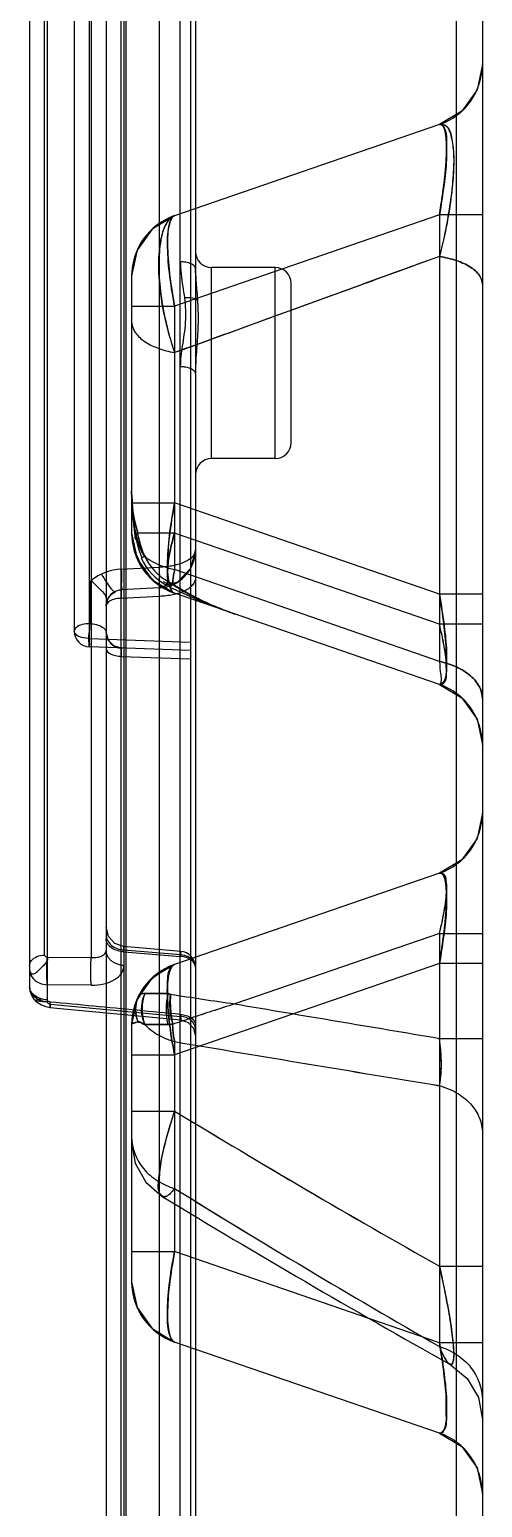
# Model space of a CAD drawing. Header units: millimetres. Extents: x 3054 to 4939, y -1170 to 130.
# Drawn here: x 4373.45 to 4387.72, y -862.27 to -815.65 of the extents above; entities that cross this region are included whole.
import ezdxf

# ---------------------------------------------------------------- set-up
doc = ezdxf.new("R2010")
doc.units = ezdxf.units.MM
doc.header["$LTSCALE"] = 16.335
doc.layers.get('0').update_dxf_attribs({"linetype": 'CONTINUOUS'})

msp = doc.modelspace()

# ---------------------------------------------------------------- linework, layer by layer
at = {"color": 6, "linetype": 'Continuous'}
for p, q in [((4378.522, -631.001), (4378.522, -951.001)), ((4376.334, -888.251), (4376.334, -683.691)), ((4375.858, -684.193), (4375.858, -887.749)), ((4377.534, -685.914), (4377.534, -886.028)), ((4378.672, -687.112), (4378.672, -884.83)), ((4378.195, -873.288), (4378.195, -698.654)), ((4374.006, -846.325), (4374.006, -725.617)), ((4373.446, -726.092), (4373.446, -845.849)), ((4373.913, -844.843), (4373.913, -727.099)), ((4375.39, -727.021), (4375.39, -844.921)), ((4376.478, -788.388), (4376.478, -871.468)), ((4387.717, -789.694), (4387.717, -868.569)), ((4386.886, -790.257), (4386.886, -869.557)), ((4374.853, -806.306), (4374.853, -834.625)), ((4375.338, -834.86), (4375.329, -806.208)), ((4376.429, -873.195), (4376.429, -806.377)), ((4386.361, -818.648), (4378.017, -821.521)), ((4387.069, -818.225), (4386.361, -818.648)), ((4386.361, -821.499), (4378.017, -824.372)), ((4386.361, -821.499), (4386.361, -835.582)), ((4387.717, -821.499), (4386.361, -821.499)), ((4378.687, -823.48), (4378.672, -823.186)), ((4379.174, -829.186), (4379.174, -823.156)), ((4381.184, -823.156), (4379.174, -823.156)), ((4381.184, -829.186), (4381.184, -823.156)), ((4376.662, -823.421), (4376.662, -831.533)), ((4381.687, -828.683), (4381.687, -823.658)), ((4376.662, -824.372), (4378.017, -824.372)), ((4378.017, -824.372), (4378.017, -832.682)), ((4381.184, -829.186), (4379.174, -829.186)), ((4376.662, -830.583), (4378.017, -830.583)), ((4386.361, -833.456), (4378.017, -830.583)), ((4376.662, -831.533), (4376.717, -832.003)), ((4378.017, -831.533), (4376.858, -831.533)), ((4386.361, -834.406), (4378.017, -831.533)), ((4376.333, -832.674), (4377.534, -832.611)), ((4377.079, -832.274), (4376.964, -832.328)), ((4375.355, -833.101), (4375.381, -833.031)), ((4377.808, -833.063), (4377.746, -833.173)), ((4386.361, -835.582), (4378.017, -832.682)), ((4377.534, -833.265), (4376.333, -833.328)), ((4377.534, -833.529), (4376.334, -833.592)), ((4386.361, -836.307), (4378.017, -833.434)), ((4387.717, -833.456), (4386.361, -833.456)), ((4387.717, -834.406), (4386.361, -834.406)), ((4375.338, -834.86), (4378.522, -834.971)), ((4378.522, -835.239), (4375.338, -835.127)), ((4376.334, -835.422), (4378.522, -835.498)), ((4386.361, -836.307), (4387.069, -836.729)), ((4387.069, -836.729), (4387.547, -837.4)), ((4387.547, -837.4), (4387.717, -838.207)), ((4387.717, -840.365), (4387.547, -841.172)), ((4387.547, -841.172), (4387.069, -841.843)), ((4387.069, -841.843), (4386.361, -842.265)), ((4386.361, -842.265), (4378.017, -845.138)), ((4386.361, -844.166), (4379.915, -846.385)), ((4386.361, -844.166), (4386.361, -857.193)), ((4386.361, -844.166), (4387.717, -844.166)), ((4378.211, -844.728), (4376.41, -844.576)), ((4376.418, -844.682), (4378.204, -844.832)), ((4376.429, -844.742), (4378.195, -844.89)), ((4374.006, -844.908), (4375.39, -844.921)), ((4378.017, -845.138), (4377.825, -845.216)), ((4386.361, -845.116), (4378.017, -847.989)), ((4387.717, -845.116), (4386.361, -845.116)), ((4375.39, -845.795), (4374.006, -845.782)), ((4377.105, -845.78), (4376.775, -846.374)), ((4377.079, -846.061), (4377.808, -846.061)), ((4377.808, -846.061), (4377.079, -846.061)), ((4374.088, -846.495), (4378.216, -846.889)), ((4374.1, -846.391), (4378.204, -846.783)), ((4376.773, -846.379), (4376.662, -847.039)), ((4376.662, -847.039), (4376.662, -855.151)), ((4377.079, -847.039), (4377.808, -847.039)), ((4386.361, -847.472), (4387.717, -847.472)), ((4376.662, -847.989), (4378.017, -847.989)), ((4378.017, -847.576), (4378.017, -854.201)), ((4376.662, -849.766), (4378.017, -849.766)), ((4377.108, -852.006), (4377.617, -852.454)), ((4376.662, -854.201), (4378.017, -854.201)), ((4386.361, -857.074), (4378.017, -854.201)), ((4386.361, -854.661), (4387.717, -854.661)), ((4376.662, -855.151), (4376.831, -855.959)), ((4386.361, -859.924), (4378.017, -857.051)), ((4387.717, -857.074), (4386.361, -857.074)), ((4386.688, -857.753), (4387.234, -858.201)), ((4386.361, -859.924), (4387.069, -860.347)), ((4387.069, -860.347), (4387.547, -861.018)), ((4387.547, -861.018), (4387.717, -861.825))]:
    msp.add_line(p, q, dxfattribs=at)
for points in [[(4387.717, -816.747), (4387.547, -817.554), (4387.069, -818.225)], [(4378.017, -821.521), (4377.311, -821.942), (4376.831, -822.613), (4376.662, -823.421)], [(4376.662, -830.217), (4376.691, -830.993), (4376.773, -831.692)], [(4376.663, -830.34), (4376.703, -831.036), (4376.784, -831.693)], [(4376.662, -831.533), (4376.831, -832.342), (4377.311, -833.013), (4378.017, -833.434)], [(4376.662, -831.533), (4376.809, -832.289), (4377.231, -832.935)], [(4376.662, -831.533), (4376.745, -832.105), (4376.992, -832.638)], [(4376.717, -832.003), (4376.983, -832.624), (4377.434, -833.117)], [(4376.794, -831.703), (4376.865, -832.004), (4376.985, -832.318)], [(4378.672, -832.067), (4378.521, -832.649), (4378.107, -833.085), (4377.534, -833.265)], [(4376.992, -832.638), (4377.441, -833.122), (4378.017, -833.434)], [(4377.231, -832.935), (4377.596, -833.232), (4378.017, -833.434)], [(4377.659, -833.056), (4377.776, -833.126), (4377.887, -833.185)], [(4375.858, -833.83), (4375.873, -833.709), (4375.923, -833.585), (4376.013, -833.467), (4376.151, -833.373)], [(4377.863, -833.236), (4378.826, -833.674), (4379.915, -834.087)], [(4376.342, -835.163), (4376.116, -835.1), (4375.933, -834.926), (4375.858, -834.66)], [(4376.343, -835.163), (4376.099, -835.09), (4375.922, -834.907), (4375.858, -834.661)], [(4376.41, -844.576), (4376.13, -844.48), (4375.93, -844.262), (4375.858, -843.976)], [(4378.017, -845.138), (4377.311, -845.559), (4376.831, -846.23), (4376.662, -847.039)], [(4377.825, -845.216), (4377.212, -845.657), (4376.804, -846.296), (4376.662, -847.039)], [(4378.017, -845.138), (4377.486, -845.416), (4377.057, -845.842), (4376.773, -846.379)], [(4378.017, -845.138), (4377.518, -845.393), (4377.105, -845.78)], [(4373.623, -846.277), (4373.712, -846.351), (4373.825, -846.417), (4373.953, -846.468), (4374.088, -846.495)], [(4376.859, -846.17), (4376.711, -846.597), (4376.662, -847.035)], [(4378.217, -846.889), (4378.447, -846.971), (4378.612, -847.152), (4378.672, -847.389)], [(4376.662, -850.743), (4376.777, -851.414), (4377.113, -852.012), (4377.627, -852.46)], [(4376.831, -855.959), (4377.311, -856.63), (4378.017, -857.051)], [(4387.233, -858.2), (4387.59, -858.805), (4387.717, -859.495)]]:
    msp.add_lwpolyline(points, dxfattribs=at)
for centre, radius, start, end in [((4385.707, -816.747), 2.01, 288.9998, 360), ((4378.672, -823.421), 2.01, 109, 180), ((4379.174, -822.653), 0.502, 180, 270), ((4381.184, -823.658), 0.502, 0, 90), ((4387.02, -822.688), 9.539, 192.8531, 199.3023), ((4385.601, -826.528), 6.929, 177.0741, 179.8261), ((4381.184, -828.683), 0.502, 270, 0), ((4379.174, -829.688), 0.502, 90, 180), ((4378.672, -831.533), 2.01, 180, 251), ((4377.472, -832.067), 1.2, 273, 0), ((4378.672, -831.533), 1.883, 204.9586, 240.5996), ((4378.672, -831.533), 1.756, 204.9592, 240.5612), ((4376.421, -834.352), 1.68, 93.0156, 128.0608), ((4378.49, -832.171), 1.105, 232.5147, 237.2076), ((4376.36, -833.83), 0.502, 93, 180), ((4375.355, -834.625), 0.502, 180, 267.9744), ((4376.36, -834.66), 0.502, 180, 268), ((4385.707, -838.207), 2.01, 0, 71.0002), ((4385.707, -840.365), 2.01, 288.9998, 0), ((4378.169, -845.228), 0.502, 0.0227, 85.1984), ((4378.672, -847.039), 2.01, 108.9999, 180), ((4374.049, -845.849), 0.603, 180.0052, 225.3567), ((4402.328, -690.561), 157.428, 261.06682, 261.815), ((4399.907, -706.646), 141.162, 261.02374, 261.85813), ((4754.868, 1390.126), 2269.212, 260.440544, 260.654118), ((4739.449, 1297.519), 2175.331, 260.435935, 260.658726), ((4534.786, -592.085), 301.623, 238.68429, 240.52193), ((4534.545, -592.503), 301.14, 238.68219, 240.52279), ((4531.315, -605.066), 290.825, 238.18939, 240.10429), ((4531.203, -605.253), 290.608, 238.18876, 240.10509), ((4537.863, -588.541), 308.754, 238.73631, 240.68424), ((4378.672, -855.151), 2.01, 180, 251), ((4385.707, -861.825), 2.01, 0, 71.0002)]:
    msp.add_arc(centre, radius, start, end, dxfattribs=at)
for points, knots in [([(4386.361, -818.648), (4386.437, -818.622), (4386.653, -818.692), (4386.753, -819.06), (4386.822, -819.538), (4386.808, -820.177), (4386.74, -820.928), (4386.653, -821.461), (4386.602, -821.752)], [0, 0, 0, 0, 0.07226, 0.164872, 0.32082, 0.515343, 0.734035, 1, 1, 1, 1]), ([(4386.361, -818.648), (4386.432, -818.623), (4386.645, -818.691), (4386.744, -819.06), (4386.822, -819.541), (4386.807, -820.188), (4386.729, -820.938), (4386.646, -821.471), (4386.594, -821.755)], [0, 0, 0, 0, 0.067369, 0.164324, 0.319487, 0.515006, 0.740603, 1, 1, 1, 1]), ([(4386.361, -818.648), (4386.418, -818.628), (4386.593, -818.817), (4386.571, -819.207), (4386.589, -819.815), (4386.502, -820.605), (4386.416, -821.181), (4386.361, -821.499)], [0, 0, 0, 0, 0.061322, 0.191596, 0.407655, 0.672676, 1, 1, 1, 1]), ([(4386.361, -818.648), (4386.419, -818.628), (4386.594, -818.819), (4386.577, -819.206), (4386.596, -819.814), (4386.502, -820.602), (4386.417, -821.18), (4386.361, -821.499)], [0, 0, 0, 0, 0.062091, 0.192625, 0.406543, 0.671863, 1, 1, 1, 1]), ([(4386.361, -821.499), (4386.419, -821.162), (4386.508, -820.561), (4386.6, -819.754), (4386.576, -819.164), (4386.583, -818.791), (4386.414, -818.629), (4386.361, -818.648)], [0, 0, 0, 0, 0.346414, 0.617424, 0.823527, 0.942563, 1, 1, 1, 1]), ([(4386.361, -821.499), (4386.395, -821.303), (4386.456, -820.918), (4386.527, -820.362), (4386.573, -819.854), (4386.591, -819.42), (4386.581, -819.112), (4386.555, -818.917), (4386.53, -818.809), (4386.499, -818.727), (4386.461, -818.67), (4386.412, -818.639), (4386.377, -818.642), (4386.361, -818.648)], [0, 0, 0, 0, 0.20118, 0.393131, 0.567531, 0.716177, 0.832393, 0.877871, 0.915035, 0.944213, 0.966256, 0.983344, 1, 1, 1, 1]), ([(4378.017, -821.521), (4377.903, -821.56), (4377.687, -821.816), (4377.544, -822.345), (4377.487, -823.064), (4377.545, -823.911), (4377.65, -824.505), (4377.72, -824.81)], [0, 0, 0, 0, 0.105468, 0.26419, 0.476587, 0.727793, 1, 1, 1, 1]), ([(4378.017, -821.521), (4377.904, -821.56), (4377.69, -821.816), (4377.552, -822.355), (4377.503, -823.078), (4377.558, -823.923), (4377.658, -824.507), (4377.725, -824.809)], [0, 0, 0, 0, 0.104183, 0.264006, 0.484772, 0.730986, 1, 1, 1, 1]), ([(4378.017, -821.521), (4377.916, -821.556), (4377.795, -821.917), (4377.775, -822.497), (4377.839, -823.38), (4377.948, -824.023), (4378.017, -824.372)], [0, 0, 0, 0, 0.109663, 0.325656, 0.634316, 1, 1, 1, 1]), ([(4378.017, -821.521), (4377.917, -821.555), (4377.798, -821.921), (4377.782, -822.503), (4377.842, -823.386), (4377.95, -824.027), (4378.017, -824.372)], [0, 0, 0, 0, 0.109154, 0.327499, 0.638501, 1, 1, 1, 1]), ([(4378.017, -824.372), (4377.949, -824.02), (4377.84, -823.373), (4377.782, -822.487), (4377.799, -821.91), (4377.92, -821.554), (4378.017, -821.521)], [0, 0, 0, 0, 0.368, 0.67928, 0.893752, 1, 1, 1, 1]), ([(4386.602, -821.752), (4386.58, -821.869), (4386.534, -822.104), (4386.453, -822.456), (4386.393, -822.691), (4386.361, -822.808)], [0, 0, 0, 0, 0.329093, 0.662991, 1, 1, 1, 1]), ([(4386.594, -821.755), (4386.573, -821.872), (4386.527, -822.107), (4386.45, -822.459), (4386.392, -822.692), (4386.361, -822.808)], [0, 0, 0, 0, 0.330981, 0.666096, 1, 1, 1, 1]), ([(4386.361, -822.808), (4385.427, -823.147), (4383.566, -823.822), (4380.785, -824.834), (4378.938, -825.506), (4378.017, -825.842)], [0, 0, 0, 0, 0.335619, 0.668997, 1, 1, 1, 1]), ([(4386.361, -822.808), (4385.415, -823.152), (4383.542, -823.833), (4380.761, -824.844), (4378.926, -825.512), (4378.017, -825.842)], [0, 0, 0, 0, 0.340035, 0.673386, 1, 1, 1, 1]), ([(4387.717, -823.681), (4387.717, -823.584), (4387.626, -823.362), (4387.323, -823.107), (4386.882, -822.918), (4386.543, -822.837), (4386.361, -822.808)], [0, 0, 0, 0, 0.169635, 0.39229, 0.678385, 1, 1, 1, 1]), ([(4386.361, -822.808), (4386.543, -822.837), (4386.882, -822.918), (4387.323, -823.107), (4387.626, -823.362), (4387.717, -823.584), (4387.717, -823.681)], [0, 0, 0, 0, 0.321615, 0.60771, 0.830365, 1, 1, 1, 1]), ([(4378.672, -823.186), (4378.672, -823.176), (4378.667, -823.149), (4378.64, -823.108), (4378.602, -823.077), (4378.565, -823.055), (4378.533, -823.039), (4378.498, -823.025), (4378.443, -823.007), (4378.365, -822.989), (4378.276, -822.977), (4378.218, -822.974), (4378.195, -822.974)], [0, 0, 0, 0, 0.052966, 0.146879, 0.256328, 0.316376, 0.378919, 0.44592, 0.519922, 0.687728, 0.877051, 1, 1, 1, 1]), ([(4378.195, -822.974), (4378.196, -823.102), (4378.214, -823.364), (4378.27, -823.743), (4378.31, -823.994), (4378.325, -824.113)], [0, 0, 0, 0, 0.334968, 0.686558, 1, 1, 1, 1]), ([(4378.672, -823.186), (4378.672, -823.231), (4378.674, -823.358), (4378.688, -823.577), (4378.712, -823.854), (4378.728, -824.06), (4378.736, -824.172), (4378.736, -824.182)], [0, 0, 0, 0, 0.134501, 0.380396, 0.661736, 0.970021, 1, 1, 1, 1]), ([(4378.325, -824.113), (4378.358, -824.368), (4378.377, -824.885), (4378.259, -825.599), (4378.196, -826.063), (4378.195, -826.275)], [0, 0, 0, 0, 0.355893, 0.707183, 1, 1, 1, 1]), ([(4378.736, -824.182), (4378.725, -824.174), (4378.689, -824.154), (4378.623, -824.131), (4378.554, -824.118), (4378.496, -824.112), (4378.451, -824.109), (4378.404, -824.109), (4378.362, -824.11), (4378.335, -824.112), (4378.325, -824.113)], [0, 0, 0, 0, 0.100583, 0.286542, 0.491374, 0.596905, 0.702391, 0.810987, 0.926285, 1, 1, 1, 1]), ([(4378.736, -824.182), (4378.739, -824.227), (4378.747, -824.364), (4378.756, -824.605), (4378.755, -824.916), (4378.741, -825.261), (4378.716, -825.628), (4378.694, -825.935), (4378.683, -826.117), (4378.681, -826.174)], [0, 0, 0, 0, 0.068091, 0.206503, 0.362284, 0.535786, 0.726026, 0.91492, 1, 1, 1, 1]), ([(4376.662, -824.862), (4376.662, -824.969), (4376.747, -825.212), (4377.049, -825.503), (4377.492, -825.717), (4377.835, -825.809), (4378.017, -825.842)], [0, 0, 0, 0, 0.181003, 0.407546, 0.688705, 1, 1, 1, 1]), ([(4377.725, -824.809), (4377.751, -824.928), (4377.808, -825.164), (4377.906, -825.508), (4377.978, -825.732), (4378.017, -825.841)], [0, 0, 0, 0, 0.342538, 0.676394, 1, 1, 1, 1]), ([(4378.195, -826.275), (4378.218, -826.275), (4378.276, -826.279), (4378.365, -826.291), (4378.443, -826.311), (4378.498, -826.331), (4378.533, -826.346), (4378.565, -826.363), (4378.602, -826.387), (4378.641, -826.421), (4378.667, -826.466), (4378.672, -826.496), (4378.672, -826.507)], [0, 0, 0, 0, 0.120519, 0.306346, 0.471618, 0.544812, 0.611332, 0.673727, 0.734011, 0.84541, 0.943576, 1, 1, 1, 1]), ([(4376.661, -830.215), (4376.661, -830.548), (4376.707, -830.997), (4376.824, -831.427), (4376.858, -831.534)], [0, 0, 0, 0, 0.748295, 1, 1, 1, 1]), ([(4376.859, -831.794), (4376.817, -831.625), (4376.744, -831.279), (4376.675, -830.751), (4376.662, -830.393), (4376.662, -830.215)], [0, 0, 0, 0, 0.328537, 0.663972, 1, 1, 1, 1]), ([(4376.858, -831.794), (4376.815, -831.63), (4376.743, -831.292), (4376.676, -830.764), (4376.662, -830.401), (4376.662, -830.215)], [0, 0, 0, 0, 0.319355, 0.648837, 1, 1, 1, 1]), ([(4376.858, -831.533), (4376.824, -831.426), (4376.707, -830.996), (4376.662, -830.548), (4376.662, -830.215)], [0, 0, 0, 0, 0.251703, 1, 1, 1, 1]), ([(4378.017, -830.583), (4377.948, -830.933), (4377.838, -831.577), (4377.775, -832.46), (4377.795, -833.039), (4377.917, -833.399), (4378.017, -833.434)], [0, 0, 0, 0, 0.366777, 0.675455, 0.890814, 1, 1, 1, 1]), ([(4378.017, -833.434), (4377.917, -833.399), (4377.798, -833.034), (4377.782, -832.452), (4377.842, -831.568), (4377.95, -830.928), (4378.017, -830.583)], [0, 0, 0, 0, 0.109154, 0.327501, 0.638505, 1, 1, 1, 1]), ([(4378.017, -830.583), (4377.949, -830.934), (4377.84, -831.581), (4377.782, -832.467), (4377.799, -833.045), (4377.92, -833.4), (4378.017, -833.434)], [0, 0, 0, 0, 0.368003, 0.679281, 0.893752, 1, 1, 1, 1]), ([(4376.858, -831.794), (4376.835, -831.78), (4376.793, -831.749), (4376.757, -831.642), (4376.817, -831.569), (4376.858, -831.533)], [0, 0, 0, 0, 0.262165, 0.476693, 1, 1, 1, 1]), ([(4376.853, -831.791), (4376.834, -831.777), (4376.802, -831.742), (4376.79, -831.671), (4376.814, -831.597), (4376.849, -831.554), (4376.87, -831.533)], [0, 0, 0, 0, 0.234586, 0.454473, 0.700737, 1, 1, 1, 1]), ([(4377.079, -832.274), (4377.041, -832.192), (4376.975, -832.027), (4376.904, -831.778), (4376.871, -831.614), (4376.858, -831.533)], [0, 0, 0, 0, 0.351631, 0.685021, 1, 1, 1, 1]), ([(4377.079, -832.274), (4377.042, -832.191), (4376.979, -832.025), (4376.909, -831.776), (4376.874, -831.612), (4376.858, -831.533)], [0, 0, 0, 0, 0.352084, 0.687716, 1, 1, 1, 1]), ([(4377.808, -833.063), (4377.787, -832.922), (4377.789, -832.598), (4377.865, -832.086), (4377.959, -831.722), (4378.017, -831.533)], [0, 0, 0, 0, 0.275789, 0.618852, 1, 1, 1, 1]), ([(4378.017, -831.533), (4377.959, -831.722), (4377.865, -832.086), (4377.789, -832.598), (4377.787, -832.922), (4377.808, -833.063)], [0, 0, 0, 0, 0.381149, 0.724213, 1, 1, 1, 1]), ([(4377.064, -832.262), (4377.032, -832.219), (4376.977, -832.118), (4376.905, -831.962), (4376.868, -831.85), (4376.854, -831.794)], [0, 0, 0, 0, 0.315105, 0.66358, 1, 1, 1, 1]), ([(4376.863, -831.793), (4376.878, -831.848), (4376.914, -831.957), (4376.989, -832.124), (4377.06, -832.229), (4377.095, -832.286)], [0, 0, 0, 0, 0.308692, 0.630194, 1, 1, 1, 1]), ([(4378.672, -832.067), (4378.672, -832.14), (4378.584, -832.309), (4378.32, -832.467), (4377.959, -832.579), (4377.682, -832.607), (4377.534, -832.611)], [0, 0, 0, 0, 0.162586, 0.384617, 0.671788, 1, 1, 1, 1]), ([(4377.079, -832.274), (4377.162, -832.34), (4377.35, -832.458), (4377.667, -832.594), (4377.897, -832.657), (4378.017, -832.682)], [0, 0, 0, 0, 0.307948, 0.64296, 1, 1, 1, 1]), ([(4377.095, -832.286), (4377.173, -832.347), (4377.356, -832.461), (4377.667, -832.594), (4377.897, -832.657), (4378.017, -832.682)], [0, 0, 0, 0, 0.294743, 0.636151, 1, 1, 1, 1]), ([(4377.534, -833.265), (4377.561, -833.264), (4377.52, -833.102), (4377.56, -832.938), (4377.538, -832.726), (4377.534, -832.611)], [0, 0, 0, 0, 0.123124, 0.471489, 1, 1, 1, 1]), ([(4375.858, -833.562), (4375.858, -833.52), (4375.787, -833.41), (4375.607, -833.259), (4375.466, -833.117), (4375.381, -833.031)], [0, 0, 0, 0, 0.17326, 0.498503, 1, 1, 1, 1]), ([(4375.713, -832.828), (4375.759, -832.91), (4375.844, -833.055), (4375.953, -833.215), (4376.034, -833.309), (4376.082, -833.355), (4376.13, -833.383), (4376.151, -833.373)], [0, 0, 0, 0, 0.393352, 0.701859, 0.816888, 0.90411, 1, 1, 1, 1]), ([(4376.333, -832.674), (4376.337, -832.79), (4376.359, -833.001), (4376.319, -833.165), (4376.36, -833.327), (4376.333, -833.328)], [0, 0, 0, 0, 0.528855, 0.876735, 1, 1, 1, 1]), ([(4378.672, -832.959), (4378.672, -833.033), (4378.611, -833.152), (4378.481, -833.272), (4378.337, -833.36), (4378.159, -833.429), (4377.89, -833.5), (4377.677, -833.525), (4377.534, -833.529)], [0, 0, 0, 0, 0.162325, 0.267269, 0.390198, 0.531345, 0.68543, 1, 1, 1, 1]), ([(4377.808, -833.063), (4377.795, -833.086), (4377.781, -833.109), (4377.736, -833.188), (4377.784, -833.111), (4377.796, -833.086), (4377.808, -833.063)], [0, 0, 0, 0, 0.329797, 0.499946, 0.67017, 1, 1, 1, 1]), ([(4377.953, -833.138), (4377.937, -833.13), (4377.905, -833.113), (4377.857, -833.088), (4377.825, -833.071), (4377.808, -833.062)], [0, 0, 0, 0, 0.328552, 0.662606, 1, 1, 1, 1]), ([(4377.952, -833.139), (4377.936, -833.131), (4377.904, -833.114), (4377.856, -833.088), (4377.824, -833.071), (4377.808, -833.063)], [0, 0, 0, 0, 0.333419, 0.667161, 1, 1, 1, 1]), ([(4377.952, -833.139), (4377.955, -833.095), (4377.964, -832.999), (4377.986, -832.847), (4378.006, -832.739), (4378.017, -832.682)], [0, 0, 0, 0, 0.288176, 0.622992, 1, 1, 1, 1]), ([(4378.017, -832.682), (4378.006, -832.739), (4377.986, -832.847), (4377.964, -832.999), (4377.955, -833.094), (4377.953, -833.138)], [0, 0, 0, 0, 0.378066, 0.713824, 1, 1, 1, 1]), ([(4375.342, -833.101), (4375.342, -833.244), (4375.361, -833.53), (4375.353, -833.96), (4375.355, -834.246), (4375.355, -834.389)], [0, 0, 0, 0, 0.333959, 0.667005, 1, 1, 1, 1]), ([(4376.333, -833.328), (4376.31, -833.33), (4376.266, -833.335), (4376.205, -833.351), (4376.167, -833.366), (4376.151, -833.373)], [0, 0, 0, 0, 0.367922, 0.704624, 1, 1, 1, 1]), ([(4376.334, -833.328), (4376.323, -833.329), (4376.339, -833.394), (4376.323, -833.46), (4376.332, -833.545), (4376.334, -833.592)], [0, 0, 0, 0, 0.122553, 0.470144, 1, 1, 1, 1]), ([(4377.534, -833.529), (4377.538, -833.482), (4377.546, -833.396), (4377.54, -833.33), (4377.545, -833.265), (4377.534, -833.265)], [0, 0, 0, 0, 0.528217, 0.877924, 1, 1, 1, 1]), ([(4377.952, -833.139), (4377.937, -833.161), (4377.917, -833.185), (4377.868, -833.255), (4377.857, -833.168), (4377.875, -833.14), (4377.883, -833.116)], [0, 0, 0, 0, 0.322831, 0.50332, 0.691559, 1, 1, 1, 1]), ([(4377.96, -833.121), (4377.948, -833.136), (4377.931, -833.154), (4377.894, -833.198), (4377.874, -833.142), (4377.887, -833.118), (4377.891, -833.1)], [0, 0, 0, 0, 0.328369, 0.504521, 0.695267, 1, 1, 1, 1]), ([(4377.883, -833.115), (4378.041, -833.218), (4378.687, -833.604), (4379.383, -833.904), (4379.915, -834.087)], [0, 0, 0, 0, 0.250799, 1, 1, 1, 1]), ([(4379.915, -834.087), (4379.67, -834.003), (4379.2, -833.82), (4378.544, -833.502), (4378.14, -833.263), (4377.952, -833.139)], [0, 0, 0, 0, 0.356975, 0.69147, 1, 1, 1, 1]), ([(4379.915, -834.087), (4379.669, -834.002), (4379.199, -833.819), (4378.543, -833.501), (4378.14, -833.263), (4377.952, -833.139)], [0, 0, 0, 0, 0.358101, 0.692151, 1, 1, 1, 1]), ([(4386.361, -836.307), (4386.419, -836.327), (4386.594, -836.135), (4386.577, -835.748), (4386.596, -835.14), (4386.502, -834.352), (4386.417, -833.774), (4386.361, -833.456)], [0, 0, 0, 0, 0.062117, 0.192747, 0.406772, 0.67207, 1, 1, 1, 1]), ([(4386.361, -833.456), (4386.419, -833.792), (4386.508, -834.394), (4386.6, -835.201), (4386.576, -835.791), (4386.583, -836.163), (4386.414, -836.325), (4386.361, -836.307)], [0, 0, 0, 0, 0.346416, 0.617427, 0.823529, 0.942564, 1, 1, 1, 1]), ([(4386.361, -836.307), (4386.418, -836.327), (4386.595, -836.134), (4386.571, -835.742), (4386.588, -835.131), (4386.501, -834.343), (4386.416, -833.77), (4386.361, -833.456)], [0, 0, 0, 0, 0.061701, 0.193486, 0.411335, 0.676026, 1, 1, 1, 1]), ([(4386.361, -836.307), (4386.418, -836.327), (4386.595, -836.134), (4386.571, -835.741), (4386.588, -835.13), (4386.501, -834.343), (4386.416, -833.77), (4386.361, -833.456)], [0, 0, 0, 0, 0.061719, 0.193608, 0.411615, 0.676273, 1, 1, 1, 1]), ([(4376.334, -833.591), (4376.253, -833.593), (4376.108, -833.615), (4375.929, -833.685), (4375.858, -833.786), (4375.858, -833.83)], [0, 0, 0, 0, 0.426557, 0.767305, 1, 1, 1, 1]), ([(4375.355, -834.389), (4375.269, -834.389), (4375.116, -834.408), (4374.929, -834.477), (4374.853, -834.58), (4374.853, -834.625)], [0, 0, 0, 0, 0.433865, 0.772651, 1, 1, 1, 1]), ([(4375.338, -834.625), (4375.341, -834.598), (4375.345, -834.544), (4375.348, -834.465), (4375.349, -834.414), (4375.348, -834.389)], [0, 0, 0, 0, 0.348497, 0.683883, 1, 1, 1, 1]), ([(4375.355, -834.389), (4375.421, -834.39), (4375.552, -834.414), (4375.711, -834.474), (4375.819, -834.557), (4375.858, -834.624), (4375.858, -834.66)], [0, 0, 0, 0, 0.323636, 0.653618, 0.822897, 1, 1, 1, 1]), ([(4386.361, -836.307), (4386.377, -836.312), (4386.409, -836.318), (4386.477, -836.301), (4386.543, -836.208), (4386.579, -836.046), (4386.592, -835.817), (4386.572, -835.525), (4386.527, -835.181), (4386.456, -834.802), (4386.395, -834.54), (4386.361, -834.406)], [0, 0, 0, 0, 0.024377, 0.046659, 0.099126, 0.178147, 0.289775, 0.434554, 0.606524, 0.797739, 1, 1, 1, 1]), ([(4386.361, -836.307), (4386.413, -836.325), (4386.576, -836.243), (4386.588, -835.934), (4386.588, -835.54), (4386.5, -835.003), (4386.415, -834.619), (4386.361, -834.406)], [0, 0, 0, 0, 0.080443, 0.20907, 0.419827, 0.676597, 1, 1, 1, 1]), ([(4375.338, -834.86), (4375.255, -834.859), (4375.108, -834.838), (4374.927, -834.77), (4374.853, -834.669), (4374.853, -834.625)], [0, 0, 0, 0, 0.428634, 0.770583, 1, 1, 1, 1]), ([(4375.337, -835.127), (4375.311, -835.127), (4375.332, -835.032), (4375.311, -834.955), (4375.311, -834.842), (4375.316, -834.732), (4375.329, -834.659), (4375.338, -834.625)], [0, 0, 0, 0, 0.155668, 0.339983, 0.562142, 0.794859, 1, 1, 1, 1]), ([(4375.338, -835.127), (4375.327, -835.127), (4375.346, -835.06), (4375.328, -834.994), (4375.336, -834.907), (4375.338, -834.86)], [0, 0, 0, 0, 0.122042, 0.47034, 1, 1, 1, 1]), ([(4375.858, -835.179), (4375.858, -835.251), (4375.955, -835.334), (4376.072, -835.379), (4376.185, -835.409), (4376.274, -835.42), (4376.334, -835.422)], [0, 0, 0, 0, 0.384328, 0.52726, 0.682925, 1, 1, 1, 1]), ([(4376.343, -835.163), (4376.341, -835.162), (4376.339, -835.172), (4376.337, -835.183), (4376.336, -835.206), (4376.334, -835.236), (4376.334, -835.273), (4376.333, -835.336), (4376.333, -835.386), (4376.334, -835.422)], [0, 0, 0, 0, 0.020332, 0.073838, 0.159709, 0.275913, 0.420271, 0.590562, 1, 1, 1, 1]), ([(4386.361, -835.582), (4386.545, -835.621), (4386.893, -835.734), (4387.341, -835.997), (4387.638, -836.352), (4387.717, -836.63), (4387.717, -836.758)], [0, 0, 0, 0, 0.293814, 0.567154, 0.800737, 1, 1, 1, 1]), ([(4386.361, -835.582), (4386.375, -835.722), (4386.385, -835.96), (4386.434, -836.154), (4386.389, -836.316), (4386.361, -836.307)], [0, 0, 0, 0, 0.568889, 0.880462, 1, 1, 1, 1]), ([(4387.717, -836.758), (4387.717, -836.63), (4387.638, -836.352), (4387.341, -835.997), (4386.893, -835.734), (4386.545, -835.621), (4386.361, -835.582)], [0, 0, 0, 0, 0.199263, 0.432846, 0.706186, 1, 1, 1, 1]), ([(4386.361, -842.265), (4386.419, -842.245), (4386.594, -842.437), (4386.577, -842.824), (4386.596, -843.431), (4386.502, -844.22), (4386.417, -844.798), (4386.361, -845.116)], [0, 0, 0, 0, 0.062091, 0.192625, 0.406543, 0.671863, 1, 1, 1, 1]), ([(4386.361, -842.265), (4386.418, -842.246), (4386.593, -842.435), (4386.571, -842.824), (4386.589, -843.432), (4386.502, -844.222), (4386.416, -844.799), (4386.361, -845.116)], [0, 0, 0, 0, 0.061322, 0.191596, 0.407655, 0.672676, 1, 1, 1, 1]), ([(4386.361, -845.116), (4386.419, -844.779), (4386.508, -844.178), (4386.6, -843.37), (4386.576, -842.78), (4386.583, -842.408), (4386.414, -842.247), (4386.361, -842.265)], [0, 0, 0, 0, 0.346803, 0.617902, 0.823828, 0.942643, 1, 1, 1, 1]), ([(4386.361, -844.166), (4386.419, -843.931), (4386.512, -843.519), (4386.594, -842.96), (4386.589, -842.582), (4386.553, -842.302), (4386.407, -842.249), (4386.361, -842.265)], [0, 0, 0, 0, 0.355245, 0.622555, 0.818844, 0.92768, 1, 1, 1, 1]), ([(4386.361, -844.166), (4386.395, -844.032), (4386.456, -843.77), (4386.527, -843.391), (4386.572, -843.047), (4386.592, -842.756), (4386.579, -842.526), (4386.543, -842.364), (4386.477, -842.272), (4386.409, -842.254), (4386.377, -842.26), (4386.361, -842.265)], [0, 0, 0, 0, 0.20226, 0.393483, 0.565462, 0.710243, 0.821868, 0.900885, 0.953355, 0.975635, 1, 1, 1, 1]), ([(4386.361, -845.116), (4386.395, -844.92), (4386.456, -844.536), (4386.527, -843.979), (4386.573, -843.472), (4386.591, -843.037), (4386.581, -842.73), (4386.555, -842.535), (4386.53, -842.427), (4386.499, -842.345), (4386.461, -842.288), (4386.412, -842.256), (4386.377, -842.26), (4386.361, -842.265)], [0, 0, 0, 0, 0.20118, 0.393131, 0.567531, 0.716177, 0.832393, 0.877871, 0.915035, 0.944213, 0.966256, 0.983344, 1, 1, 1, 1]), ([(4375.858, -844.206), (4375.858, -844.328), (4375.967, -844.524), (4376.204, -844.647), (4376.347, -844.678), (4376.418, -844.682)], [0, 0, 0, 0, 0.45799, 0.729375, 1, 1, 1, 1]), ([(4375.39, -844.921), (4375.451, -844.925), (4375.564, -844.923), (4375.712, -844.883), (4375.823, -844.813), (4375.858, -844.734), (4375.858, -844.697)], [0, 0, 0, 0, 0.324822, 0.588668, 0.802084, 1, 1, 1, 1]), ([(4376.429, -844.742), (4376.357, -844.739), (4376.214, -844.715), (4376.024, -844.633), (4375.894, -844.498), (4375.858, -844.387), (4375.858, -844.336)], [0, 0, 0, 0, 0.284624, 0.562293, 0.800836, 1, 1, 1, 1]), ([(4376.419, -845.172), (4376.405, -845.172), (4376.349, -845.167), (4376.254, -845.148), (4376.158, -845.111), (4376.091, -845.075), (4376.047, -845.045), (4376.007, -845.012), (4375.957, -844.962), (4375.905, -844.891), (4375.866, -844.795), (4375.858, -844.728), (4375.858, -844.697)], [0, 0, 0, 0, 0.049622, 0.20985, 0.35865, 0.427695, 0.492826, 0.556567, 0.621277, 0.752158, 0.883699, 1, 1, 1, 1]), ([(4376.429, -844.742), (4376.423, -844.689), (4376.404, -844.5), (4376.416, -844.65), (4376.418, -844.682)], [0, 0, 0, 0, 0.618494, 1, 1, 1, 1]), ([(4378.195, -844.89), (4378.197, -844.868), (4378.201, -844.831), (4378.205, -844.782), (4378.208, -844.754), (4378.209, -844.743)], [0, 0, 0, 0, 0.438639, 0.776106, 1, 1, 1, 1]), ([(4373.446, -845.176), (4373.446, -845.119), (4373.501, -844.992), (4373.682, -844.878), (4373.832, -844.847), (4373.913, -844.843)], [0, 0, 0, 0, 0.275585, 0.609844, 1, 1, 1, 1]), ([(4374.006, -844.908), (4374.019, -844.933), (4374.011, -845.012), (4373.946, -845.107), (4373.854, -845.209), (4373.787, -845.274), (4373.749, -845.306)], [0, 0, 0, 0, 0.168781, 0.432957, 0.698536, 1, 1, 1, 1]), ([(4373.913, -844.843), (4373.913, -844.852), (4373.921, -844.873), (4373.953, -844.899), (4373.986, -844.908), (4374.006, -844.908)], [0, 0, 0, 0, 0.225549, 0.492622, 1, 1, 1, 1]), ([(4373.987, -845.306), (4373.988, -845.258), (4373.99, -845.165), (4373.996, -845.033), (4374.003, -844.948), (4374.006, -844.908)], [0, 0, 0, 0, 0.360165, 0.699925, 1, 1, 1, 1]), ([(4375.39, -845.795), (4375.387, -845.768), (4375.381, -845.705), (4375.375, -845.603), (4375.372, -845.509), (4375.371, -845.433), (4375.371, -845.375), (4375.371, -845.318), (4375.372, -845.238), (4375.375, -845.137), (4375.381, -845.025), (4375.387, -844.953), (4375.39, -844.921)], [0, 0, 0, 0, 0.093705, 0.217017, 0.348921, 0.415042, 0.479891, 0.54532, 0.613265, 0.752949, 0.889825, 1, 1, 1, 1]), ([(4375.39, -845.795), (4375.524, -845.796), (4375.779, -845.771), (4376.114, -845.646), (4376.354, -845.445), (4376.419, -845.258), (4376.418, -845.172)], [0, 0, 0, 0, 0.306153, 0.578256, 0.80527, 1, 1, 1, 1]), ([(4378.017, -845.138), (4377.916, -845.173), (4377.795, -845.535), (4377.775, -846.115), (4377.839, -846.998), (4377.948, -847.64), (4378.017, -847.989)], [0, 0, 0, 0, 0.109662, 0.325656, 0.634315, 1, 1, 1, 1]), ([(4378.017, -847.989), (4377.948, -847.639), (4377.838, -846.996), (4377.775, -846.113), (4377.795, -845.533), (4377.917, -845.173), (4378.017, -845.138)], [0, 0, 0, 0, 0.3665, 0.675235, 0.890755, 1, 1, 1, 1]), ([(4377.808, -846.061), (4377.792, -845.909), (4377.784, -845.647), (4377.829, -845.318), (4377.951, -845.161), (4378.017, -845.138)], [0, 0, 0, 0, 0.46307, 0.789777, 1, 1, 1, 1]), ([(4378.672, -845.228), (4378.671, -845.17), (4378.615, -845.04), (4378.43, -844.923), (4378.277, -844.893), (4378.195, -844.89)], [0, 0, 0, 0, 0.277165, 0.611659, 1, 1, 1, 1]), ([(4378.204, -844.832), (4378.285, -844.837), (4378.441, -844.875), (4378.622, -845.019), (4378.672, -845.162), (4378.672, -845.228)], [0, 0, 0, 0, 0.366132, 0.699747, 1, 1, 1, 1]), ([(4373.446, -845.306), (4373.446, -845.386), (4373.505, -845.558), (4373.722, -845.73), (4373.909, -845.776), (4374.006, -845.782)], [0, 0, 0, 0, 0.300346, 0.633922, 1, 1, 1, 1]), ([(4373.446, -845.306), (4373.446, -845.323), (4373.452, -845.363), (4373.482, -845.423), (4373.562, -845.451), (4373.659, -845.399), (4373.715, -845.343), (4373.749, -845.306)], [0, 0, 0, 0, 0.116609, 0.284866, 0.438544, 0.649769, 1, 1, 1, 1]), ([(4374.006, -845.782), (4374.001, -845.738), (4373.993, -845.639), (4373.987, -845.481), (4373.987, -845.366), (4373.987, -845.306)], [0, 0, 0, 0, 0.278692, 0.622285, 1, 1, 1, 1]), ([(4374.006, -846.325), (4373.909, -846.32), (4373.722, -846.273), (4373.505, -846.101), (4373.446, -845.929), (4373.446, -845.849)], [0, 0, 0, 0, 0.366016, 0.699544, 1, 1, 1, 1]), ([(4373.842, -846.232), (4373.768, -846.214), (4373.639, -846.153), (4373.487, -846.025), (4373.446, -845.904), (4373.446, -845.849)], [0, 0, 0, 0, 0.389218, 0.717515, 1, 1, 1, 1]), ([(4377.079, -846.061), (4377.047, -846.059), (4376.987, -846.057), (4376.902, -846.095), (4376.871, -846.145), (4376.858, -846.171)], [0, 0, 0, 0, 0.368373, 0.667521, 1, 1, 1, 1]), ([(4377.079, -846.061), (4377.045, -846.061), (4376.984, -846.065), (4376.902, -846.102), (4376.87, -846.147), (4376.858, -846.171)], [0, 0, 0, 0, 0.387949, 0.693728, 1, 1, 1, 1]), ([(4377.079, -846.061), (4377.03, -846.159), (4376.961, -846.376), (4376.959, -846.717), (4377.028, -846.938), (4377.079, -847.039)], [0, 0, 0, 0, 0.326545, 0.663427, 1, 1, 1, 1]), ([(4377.08, -846.062), (4377.049, -846.134), (4377.005, -846.294), (4376.983, -846.544), (4377.001, -846.793), (4377.042, -846.954), (4377.073, -847.026)], [0, 0, 0, 0, 0.239324, 0.500194, 0.760921, 1, 1, 1, 1]), ([(4377.809, -846.059), (4377.793, -846.121), (4377.767, -846.249), (4377.746, -846.448), (4377.745, -846.652), (4377.764, -846.851), (4377.791, -846.979), (4377.809, -847.041)], [0, 0, 0, 0, 0.192563, 0.396263, 0.603643, 0.807236, 1, 1, 1, 1]), ([(4377.808, -846.061), (4377.793, -846.123), (4377.767, -846.251), (4377.746, -846.449), (4377.745, -846.652), (4377.764, -846.851), (4377.791, -846.98), (4377.808, -847.041)], [0, 0, 0, 0, 0.192115, 0.395895, 0.603392, 0.807088, 1, 1, 1, 1]), ([(4377.883, -846.079), (4377.874, -846.078), (4377.858, -846.075), (4377.833, -846.069), (4377.816, -846.064), (4377.808, -846.061)], [0, 0, 0, 0, 0.333084, 0.666196, 1, 1, 1, 1]), ([(4377.808, -846.061), (4377.816, -846.064), (4377.833, -846.069), (4377.858, -846.075), (4377.874, -846.078), (4377.883, -846.079)], [0, 0, 0, 0, 0.333125, 0.666243, 1, 1, 1, 1]), ([(4377.883, -846.079), (4377.873, -846.14), (4377.859, -846.266), (4377.856, -846.459), (4377.87, -846.656), (4377.901, -846.849), (4377.933, -846.973), (4377.952, -847.033)], [0, 0, 0, 0, 0.190801, 0.393522, 0.600891, 0.805483, 1, 1, 1, 1]), ([(4377.891, -846.086), (4377.885, -846.148), (4377.879, -846.273), (4377.882, -846.462), (4377.895, -846.652), (4377.919, -846.84), (4377.945, -846.964), (4377.96, -847.025)], [0, 0, 0, 0, 0.196905, 0.397466, 0.599287, 0.800737, 1, 1, 1, 1]), ([(4373.622, -846.274), (4373.628, -846.264), (4373.666, -846.25), (4373.74, -846.236), (4373.808, -846.23), (4373.848, -846.229)], [0, 0, 0, 0, 0.140026, 0.481061, 1, 1, 1, 1]), ([(4374.006, -846.325), (4373.941, -846.32), (4373.82, -846.319), (4373.711, -846.293), (4373.626, -846.29), (4373.622, -846.274)], [0, 0, 0, 0, 0.508331, 0.87212, 1, 1, 1, 1]), ([(4374.006, -846.247), (4373.98, -846.254), (4373.923, -846.258), (4373.868, -846.243), (4373.842, -846.232)], [0, 0, 0, 0, 0.48775, 1, 1, 1, 1]), ([(4374.1, -846.327), (4374.087, -846.326), (4374.062, -846.319), (4374.026, -846.295), (4374.008, -846.266), (4374.006, -846.247)], [0, 0, 0, 0, 0.300875, 0.584203, 1, 1, 1, 1]), ([(4374.1, -846.391), (4374.084, -846.39), (4374.055, -846.382), (4374.02, -846.359), (4374.007, -846.336), (4374.006, -846.325)], [0, 0, 0, 0, 0.391202, 0.738106, 1, 1, 1, 1]), ([(4374.1, -846.391), (4374.099, -846.408), (4374.096, -846.431), (4374.093, -846.459), (4374.091, -846.474), (4374.089, -846.486), (4374.089, -846.491), (4374.088, -846.496), (4374.087, -846.485), (4374.089, -846.472), (4374.09, -846.444), (4374.093, -846.417), (4374.096, -846.379), (4374.098, -846.348), (4374.1, -846.327)], [0, 0, 0, 0, 0.183835, 0.254509, 0.31017, 0.350304, 0.374575, 0.382816, 0.391017, 0.455228, 0.581438, 0.666484, 0.76518, 1, 1, 1, 1]), ([(4378.204, -846.719), (4377.748, -846.676), (4376.836, -846.588), (4375.468, -846.458), (4374.556, -846.371), (4374.1, -846.327)], [0, 0, 0, 0, 0.333282, 0.666615, 1, 1, 1, 1]), ([(4376.859, -846.171), (4376.821, -846.249), (4376.768, -846.422), (4376.768, -846.694), (4376.821, -846.871), (4376.858, -846.952)], [0, 0, 0, 0, 0.321289, 0.667224, 1, 1, 1, 1]), ([(4376.858, -846.171), (4376.806, -846.291), (4376.765, -846.56), (4376.807, -846.828), (4376.858, -846.952)], [0, 0, 0, 0, 0.4954, 1, 1, 1, 1]), ([(4379.915, -846.385), (4379.672, -846.462), (4379.21, -846.61), (4378.555, -846.826), (4378.145, -846.966), (4377.952, -847.033)], [0, 0, 0, 0, 0.370319, 0.704619, 1, 1, 1, 1]), ([(4379.915, -846.385), (4379.673, -846.462), (4379.211, -846.61), (4378.557, -846.826), (4378.145, -846.966), (4377.952, -847.033)], [0, 0, 0, 0, 0.36918, 0.703944, 1, 1, 1, 1]), ([(4376.859, -846.952), (4376.823, -846.967), (4376.767, -846.997), (4376.694, -846.999), (4376.662, -847.027), (4376.662, -847.039)], [0, 0, 0, 0, 0.521859, 0.842353, 1, 1, 1, 1]), ([(4376.849, -846.959), (4376.816, -846.966), (4376.758, -846.975), (4376.696, -846.999), (4376.662, -847.026), (4376.662, -847.039)], [0, 0, 0, 0, 0.477125, 0.819523, 1, 1, 1, 1]), ([(4377.099, -847.058), (4377.06, -847.048), (4377.002, -847.011), (4376.923, -846.965), (4376.868, -846.972), (4376.849, -846.959)], [0, 0, 0, 0, 0.448129, 0.744856, 1, 1, 1, 1]), ([(4377.063, -847.022), (4377.037, -847.005), (4376.984, -846.981), (4376.918, -846.948), (4376.871, -846.934), (4376.854, -846.938)], [0, 0, 0, 0, 0.406018, 0.762671, 1, 1, 1, 1]), ([(4377.079, -847.039), (4377.16, -847.123), (4377.344, -847.277), (4377.662, -847.458), (4377.896, -847.542), (4378.017, -847.576)], [0, 0, 0, 0, 0.320441, 0.654484, 1, 1, 1, 1]), ([(4377.808, -847.04), (4377.71, -847.04), (4377.529, -847.038), (4377.286, -847.039), (4377.141, -847.039), (4377.079, -847.039)], [0, 0, 0, 0, 0.406477, 0.744531, 1, 1, 1, 1]), ([(4377.099, -847.058), (4377.174, -847.135), (4377.352, -847.282), (4377.662, -847.458), (4377.896, -847.542), (4378.017, -847.576)], [0, 0, 0, 0, 0.302933, 0.645582, 1, 1, 1, 1]), ([(4377.952, -847.033), (4377.936, -847.035), (4377.904, -847.039), (4377.856, -847.04), (4377.824, -847.04), (4377.808, -847.039)], [0, 0, 0, 0, 0.334986, 0.668391, 1, 1, 1, 1]), ([(4377.953, -847.035), (4377.937, -847.037), (4377.905, -847.039), (4377.857, -847.041), (4377.825, -847.041), (4377.808, -847.04)], [0, 0, 0, 0, 0.330331, 0.663654, 1, 1, 1, 1]), ([(4377.952, -847.033), (4377.955, -847.099), (4377.962, -847.226), (4377.983, -847.408), (4378.004, -847.522), (4378.017, -847.576)], [0, 0, 0, 0, 0.363646, 0.698035, 1, 1, 1, 1]), ([(4378.017, -847.576), (4378.004, -847.522), (4377.983, -847.408), (4377.962, -847.227), (4377.955, -847.101), (4377.953, -847.035)], [0, 0, 0, 0, 0.303283, 0.639137, 1, 1, 1, 1]), ([(4378.204, -846.719), (4378.264, -846.722), (4378.38, -846.743), (4378.536, -846.811), (4378.642, -846.921), (4378.672, -847.011), (4378.672, -847.053)], [0, 0, 0, 0, 0.28619, 0.564087, 0.801902, 1, 1, 1, 1]), ([(4378.204, -846.783), (4378.208, -846.816), (4378.223, -846.97), (4378.209, -846.774), (4378.204, -846.719)], [0, 0, 0, 0, 0.380855, 1, 1, 1, 1]), ([(4378.672, -847.179), (4378.672, -847.078), (4378.581, -846.915), (4378.383, -846.812), (4378.264, -846.786), (4378.204, -846.783)], [0, 0, 0, 0, 0.457125, 0.72872, 1, 1, 1, 1]), ([(4386.361, -848.965), (4386.394, -848.832), (4386.427, -848.524), (4386.423, -848.024), (4386.388, -847.662), (4386.361, -847.472)], [0, 0, 0, 0, 0.273935, 0.615198, 1, 1, 1, 1]), ([(4386.361, -848.965), (4386.385, -848.868), (4386.415, -848.65), (4386.433, -848.15), (4386.4, -847.749), (4386.361, -847.472)], [0, 0, 0, 0, 0.198685, 0.439175, 1, 1, 1, 1]), ([(4386.361, -848.965), (4386.548, -849.016), (4386.906, -849.165), (4387.357, -849.508), (4387.644, -849.961), (4387.717, -850.298), (4387.717, -850.458)], [0, 0, 0, 0, 0.269486, 0.533095, 0.777151, 1, 1, 1, 1]), ([(4377.72, -852.466), (4377.661, -852.482), (4377.471, -852.34), (4377.519, -851.935), (4377.565, -851.365), (4377.76, -850.608), (4377.922, -850.06), (4378.017, -849.766)], [0, 0, 0, 0, 0.064311, 0.190203, 0.399095, 0.676938, 1, 1, 1, 1]), ([(4377.724, -852.469), (4377.664, -852.487), (4377.478, -852.327), (4377.539, -851.919), (4377.579, -851.338), (4377.77, -850.586), (4377.926, -850.05), (4378.017, -849.766)], [0, 0, 0, 0, 0.065764, 0.192902, 0.412702, 0.687005, 1, 1, 1, 1]), ([(4376.662, -850.58), (4376.662, -850.936), (4376.885, -851.504), (4377.467, -851.986), (4377.829, -852.153), (4378.017, -852.208)], [0, 0, 0, 0, 0.475461, 0.737646, 1, 1, 1, 1]), ([(4376.662, -850.58), (4376.662, -850.936), (4376.885, -851.504), (4377.467, -851.986), (4377.829, -852.153), (4378.017, -852.208)], [0, 0, 0, 0, 0.475461, 0.737646, 1, 1, 1, 1]), ([(4378.017, -852.208), (4377.983, -852.253), (4377.919, -852.33), (4377.82, -852.42), (4377.751, -852.458), (4377.72, -852.466)], [0, 0, 0, 0, 0.423673, 0.754042, 1, 1, 1, 1]), ([(4378.017, -852.208), (4377.983, -852.253), (4377.92, -852.33), (4377.823, -852.42), (4377.756, -852.46), (4377.724, -852.469)], [0, 0, 0, 0, 0.422846, 0.75345, 1, 1, 1, 1]), ([(4378.017, -857.051), (4377.916, -857.017), (4377.795, -856.655), (4377.775, -856.075), (4377.839, -855.192), (4377.948, -854.549), (4378.017, -854.201)], [0, 0, 0, 0, 0.109664, 0.325659, 0.63432, 1, 1, 1, 1]), ([(4378.017, -854.201), (4377.948, -854.551), (4377.838, -855.194), (4377.775, -856.078), (4377.795, -856.657), (4377.917, -857.017), (4378.017, -857.051)], [0, 0, 0, 0, 0.366773, 0.675453, 0.890813, 1, 1, 1, 1]), ([(4378.017, -857.051), (4377.917, -857.017), (4377.798, -856.651), (4377.782, -856.069), (4377.842, -855.186), (4377.95, -854.545), (4378.017, -854.201)], [0, 0, 0, 0, 0.109154, 0.327501, 0.638505, 1, 1, 1, 1]), ([(4378.017, -854.201), (4377.949, -854.552), (4377.84, -855.199), (4377.782, -856.085), (4377.799, -856.662), (4377.92, -857.018), (4378.017, -857.051)], [0, 0, 0, 0, 0.368, 0.679279, 0.893752, 1, 1, 1, 1]), ([(4386.361, -854.661), (4386.44, -855.03), (4386.576, -855.664), (4386.723, -856.507), (4386.791, -857.154), (4386.829, -857.503), (4386.753, -857.829), (4386.629, -857.705), (4386.597, -857.658)], [0, 0, 0, 0, 0.340553, 0.582148, 0.783551, 0.901026, 0.948799, 1, 1, 1, 1]), ([(4386.361, -854.661), (4386.41, -854.875), (4386.498, -855.278), (4386.609, -855.842), (4386.694, -856.327), (4386.754, -856.732), (4386.792, -857.064), (4386.811, -857.326), (4386.812, -857.53), (4386.797, -857.66), (4386.764, -857.769), (4386.656, -857.754), (4386.624, -857.694), (4386.6, -857.66)], [0, 0, 0, 0, 0.197447, 0.370404, 0.517675, 0.639977, 0.739115, 0.817584, 0.877241, 0.918831, 0.94337, 0.96197, 1, 1, 1, 1]), ([(4386.361, -857.074), (4386.395, -857.27), (4386.456, -857.654), (4386.527, -858.211), (4386.573, -858.718), (4386.591, -859.152), (4386.581, -859.46), (4386.555, -859.655), (4386.53, -859.763), (4386.499, -859.845), (4386.461, -859.902), (4386.412, -859.933), (4386.377, -859.93), (4386.361, -859.924)], [0, 0, 0, 0, 0.20118, 0.393131, 0.567531, 0.716177, 0.832393, 0.877871, 0.915035, 0.944213, 0.966256, 0.983344, 1, 1, 1, 1]), ([(4386.361, -859.924), (4386.418, -859.944), (4386.595, -859.752), (4386.571, -859.359), (4386.588, -858.748), (4386.501, -857.961), (4386.416, -857.387), (4386.361, -857.074)], [0, 0, 0, 0, 0.061701, 0.193486, 0.411335, 0.676026, 1, 1, 1, 1]), ([(4386.361, -857.074), (4386.419, -857.41), (4386.508, -858.011), (4386.6, -858.818), (4386.576, -859.408), (4386.583, -859.781), (4386.414, -859.943), (4386.361, -859.924)], [0, 0, 0, 0, 0.346417, 0.617429, 0.823531, 0.942565, 1, 1, 1, 1]), ([(4386.361, -857.193), (4386.55, -857.25), (4386.914, -857.424), (4387.498, -857.929), (4387.717, -858.513), (4387.717, -858.881)], [0, 0, 0, 0, 0.258554, 0.51937, 1, 1, 1, 1]), ([(4386.597, -857.658), (4386.572, -857.622), (4386.52, -857.534), (4386.442, -857.378), (4386.389, -857.259), (4386.361, -857.193)], [0, 0, 0, 0, 0.253533, 0.58599, 1, 1, 1, 1]), ([(4386.6, -857.659), (4386.557, -857.599), (4386.473, -857.445), (4386.4, -857.285), (4386.361, -857.193)], [0, 0, 0, 0, 0.424008, 1, 1, 1, 1])]:
    msp.add_open_spline(points, degree=3, knots=knots, dxfattribs=at)
for points in [[(4378.209, -844.743), (4378.212, -844.714), (4378.206, -844.803), (4378.204, -844.832)], [(4379.915, -846.385), (4380.989, -846.568), (4383.138, -846.927), (4385.286, -847.292), (4386.361, -847.472)]]:
    msp.add_open_spline(points, degree=3, dxfattribs=at)

doc.saveas('drawing.dxf')
